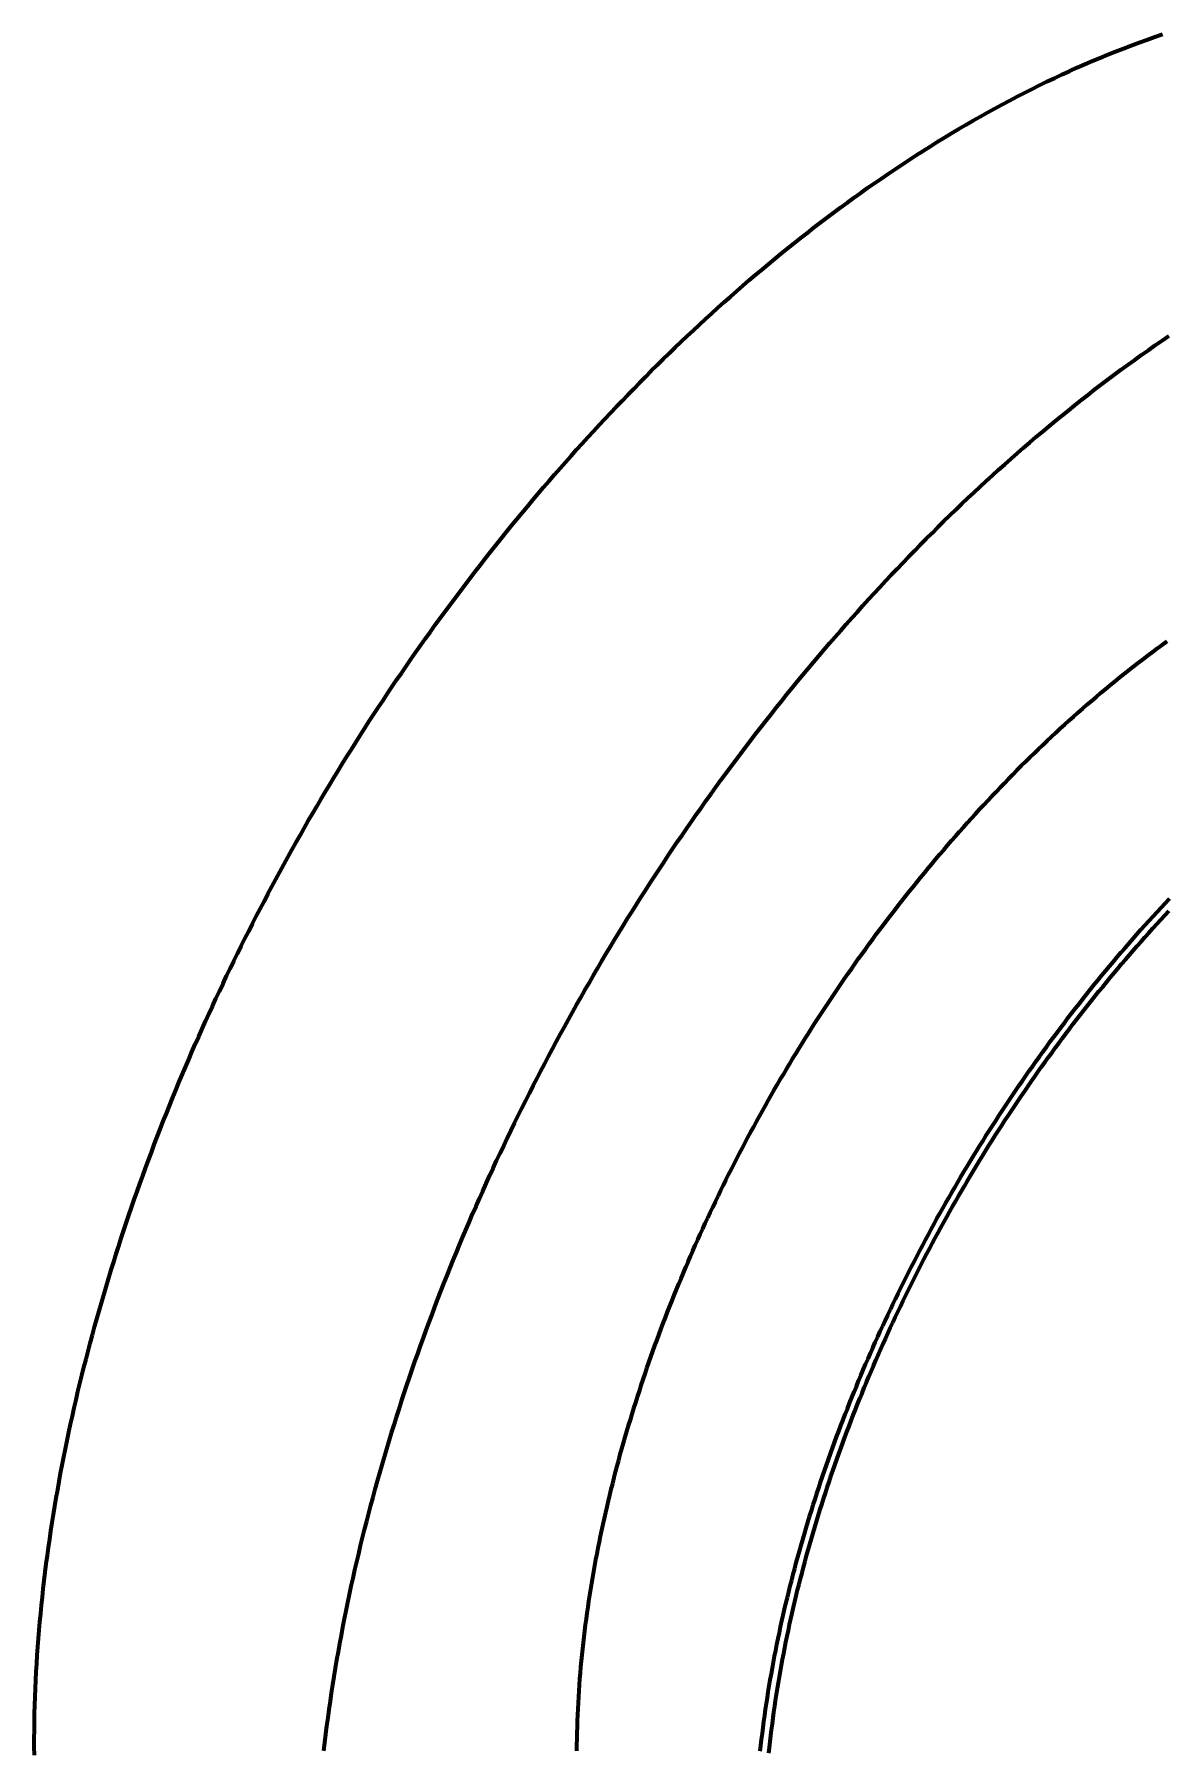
# Model space of a CAD drawing. Header units: millimetres. Extents: x 0 to 841, y 0 to 594.
# Drawn here: x 373.2 to 407.4, y 156.1 to 207.9 of the extents above; entities that cross this region are included whole.
import ezdxf

# ---------------------------------------------------------------- set-up
doc = ezdxf.new("R2010")
doc.units = ezdxf.units.MM
doc.layers.add('01-VISIBLE', color=7, linetype='CONTINUOUS', lineweight=70)

msp = doc.modelspace()

# ---------------------------------------------------------------- linework, layer by layer
at = {"layer": '01-VISIBLE'}
for points in [[(373.173, 155.927), (373.171, 156.179), (373.171, 156.431), (373.173, 156.684), (373.176, 156.936), (373.181, 157.188), (373.188, 157.44), (373.196, 157.692), (373.206, 157.944), (373.218, 158.196), (373.231, 158.448), (373.245, 158.7), (373.261, 158.952), (373.279, 159.203), (373.298, 159.455), (373.318, 159.706), (373.34, 159.958), (373.364, 160.209), (373.388, 160.46), (373.415, 160.711), (373.442, 160.961), (373.471, 161.212), (373.502, 161.462), (373.533, 161.713), (373.566, 161.963), (373.601, 162.212), (373.636, 162.462), (373.674, 162.712), (373.712, 162.961), (373.751, 163.21), (373.792, 163.459), (373.834, 163.708), (373.878, 163.956), (373.922, 164.204), (373.968, 164.452), (374.015, 164.7), (374.064, 164.948), (374.113, 165.195), (374.164, 165.442), (374.216, 165.689), (374.269, 165.936), (374.323, 166.182), (374.378, 166.428), (374.435, 166.674), (374.492, 166.92), (374.551, 167.165), (374.611, 167.41), (374.672, 167.655), (374.734, 167.899), (374.797, 168.143), (374.861, 168.387), (374.926, 168.631), (374.992, 168.874), (375.06, 169.117), (375.128, 169.36), (375.198, 169.603), (375.268, 169.845), (375.34, 170.087), (375.413, 170.328), (375.486, 170.57), (375.561, 170.811), (375.636, 171.051), (375.713, 171.291), (375.791, 171.531), (375.869, 171.771), (375.949, 172.01), (376.029, 172.249), (376.111, 172.488), (376.193, 172.727), (376.277, 172.965), (376.361, 173.202), (376.447, 173.44), (376.533, 173.677), (376.62, 173.913), (376.709, 174.15), (376.798, 174.386), (376.888, 174.621), (376.979, 174.856), (377.071, 175.091), (377.163, 175.326), (377.257, 175.56), (377.352, 175.794), (377.447, 176.027), (377.544, 176.26), (377.641, 176.493), (377.739, 176.726), (377.838, 176.957), (377.938, 177.189), (378.039, 177.42), (378.14, 177.651), (378.243, 177.882), (378.346, 178.112), (378.451, 178.341), (378.556, 178.571), (378.662, 178.799), (378.769, 179.028), (378.876, 179.256), (378.985, 179.484), (379.094, 179.711), (379.205, 179.938), (379.316, 180.164), (379.428, 180.39), (379.54, 180.616), (379.654, 180.841), (379.768, 181.066), (379.883, 181.291), (379.999, 181.514), (380.116, 181.738), (380.234, 181.961), (380.352, 182.184), (380.472, 182.406), (380.592, 182.628), (380.713, 182.849), (380.834, 183.07), (380.957, 183.291), (381.08, 183.511), (381.204, 183.73), (381.329, 183.949), (381.455, 184.168), (381.582, 184.386), (381.709, 184.604), (381.837, 184.821), (381.966, 185.038), (382.096, 185.254), (382.226, 185.47), (382.357, 185.686), (382.489, 185.901), (382.622, 186.115), (382.756, 186.329), (382.89, 186.543), (383.025, 186.755), (383.161, 186.968), (383.298, 187.18), (383.435, 187.391), (383.574, 187.602), (383.713, 187.813), (383.853, 188.023), (383.993, 188.232), (384.135, 188.441), (384.277, 188.649), (384.42, 188.857), (384.563, 189.065), (384.708, 189.271), (384.853, 189.478), (384.999, 189.683), (385.146, 189.888), (385.293, 190.093), (385.442, 190.297), (385.591, 190.501), (385.741, 190.703), (385.891, 190.906), (386.042, 191.108), (386.195, 191.309), (386.347, 191.509), (386.501, 191.709), (386.656, 191.909), (386.811, 192.108), (386.967, 192.306), (387.123, 192.504), (387.281, 192.701), (387.439, 192.897), (387.598, 193.093), (387.758, 193.288), (387.919, 193.482), (388.08, 193.676), (388.242, 193.87), (388.405, 194.062), (388.569, 194.254), (388.733, 194.445), (388.898, 194.636), (389.064, 194.826), (389.231, 195.015), (389.398, 195.204), (389.566, 195.392), (389.736, 195.579), (389.905, 195.766), (390.076, 195.951), (390.247, 196.137), (390.419, 196.321), (390.592, 196.505), (390.766, 196.688), (390.94, 196.87), (391.116, 197.051), (391.292, 197.232), (391.468, 197.412), (391.646, 197.591), (391.824, 197.769), (392.004, 197.947), (392.184, 198.123), (392.364, 198.299), (392.546, 198.475), (392.728, 198.649), (392.911, 198.822), (393.095, 198.995), (393.28, 199.167), (393.465, 199.338), (393.651, 199.508), (393.839, 199.677), (394.026, 199.845), (394.215, 200.013), (394.405, 200.179), (394.595, 200.345), (394.786, 200.51), (394.978, 200.673), (395.17, 200.836), (395.364, 200.998), (395.558, 201.159), (395.753, 201.319), (395.949, 201.477), (396.146, 201.635), (396.344, 201.792), (396.542, 201.948), (396.741, 202.103), (396.941, 202.256), (397.142, 202.409), (397.344, 202.56), (397.546, 202.711), (397.75, 202.86), (397.954, 203.008), (398.159, 203.155), (398.364, 203.301), (398.571, 203.446), (398.779, 203.589), (398.987, 203.731), (399.196, 203.872), (399.406, 204.012), (399.617, 204.151), (399.829, 204.288), (400.041, 204.424), (400.254, 204.558), (400.469, 204.691), (400.684, 204.823), (400.899, 204.954), (401.116, 205.083), (401.334, 205.211), (401.552, 205.337), (401.771, 205.461), (401.991, 205.585), (402.212, 205.706), (402.434, 205.827), (402.657, 205.945), (402.88, 206.062), (403.104, 206.178), (403.33, 206.291), (403.556, 206.403), (403.782, 206.514), (404.01, 206.622), (404.238, 206.729), (404.468, 206.835), (404.698, 206.938), (404.929, 207.039), (405.161, 207.139), (405.393, 207.236), (405.627, 207.332), (405.861, 207.426), (406.096, 207.518), (406.331, 207.607), (406.568, 207.695), (406.805, 207.78), (407.043, 207.864), (407.282, 207.945)], [(381.927, 156.062), (381.956, 156.313), (381.987, 156.563), (382.019, 156.814), (382.052, 157.064), (382.086, 157.314), (382.122, 157.563), (382.159, 157.813), (382.197, 158.062), (382.237, 158.311), (382.278, 158.56), (382.32, 158.809), (382.363, 159.057), (382.408, 159.305), (382.454, 159.553), (382.501, 159.801), (382.549, 160.049), (382.598, 160.296), (382.649, 160.543), (382.701, 160.79), (382.754, 161.037), (382.808, 161.283), (382.863, 161.529), (382.92, 161.775), (382.977, 162.021), (383.036, 162.266), (383.096, 162.511), (383.157, 162.756), (383.219, 163), (383.282, 163.244), (383.346, 163.488), (383.411, 163.732), (383.478, 163.975), (383.545, 164.218), (383.614, 164.461), (383.683, 164.704), (383.754, 164.946), (383.825, 165.188), (383.898, 165.429), (383.971, 165.671), (384.046, 165.912), (384.122, 166.152), (384.198, 166.392), (384.276, 166.632), (384.355, 166.872), (384.434, 167.111), (384.515, 167.351), (384.596, 167.589), (384.679, 167.828), (384.762, 168.066), (384.847, 168.303), (384.932, 168.541), (385.018, 168.778), (385.106, 169.014), (385.194, 169.251), (385.283, 169.487), (385.373, 169.722), (385.464, 169.957), (385.556, 170.192), (385.649, 170.427), (385.742, 170.661), (385.837, 170.895), (385.932, 171.128), (386.029, 171.361), (386.126, 171.594), (386.224, 171.827), (386.323, 172.059), (386.423, 172.29), (386.524, 172.521), (386.626, 172.752), (386.728, 172.983), (386.832, 173.213), (386.936, 173.442), (387.041, 173.672), (387.147, 173.901), (387.254, 174.129), (387.362, 174.357), (387.47, 174.585), (387.58, 174.812), (387.69, 175.039), (387.801, 175.265), (387.913, 175.491), (388.026, 175.717), (388.139, 175.942), (388.253, 176.167), (388.369, 176.392), (388.485, 176.616), (388.602, 176.839), (388.719, 177.062), (388.838, 177.285), (388.957, 177.507), (389.077, 177.729), (389.198, 177.95), (389.32, 178.171), (389.442, 178.392), (389.566, 178.612), (389.69, 178.831), (389.815, 179.05), (389.94, 179.269), (390.067, 179.487), (390.194, 179.705), (390.322, 179.922), (390.451, 180.139), (390.581, 180.356), (390.711, 180.571), (390.843, 180.787), (390.975, 181.002), (391.107, 181.216), (391.241, 181.43), (391.375, 181.644), (391.511, 181.856), (391.647, 182.069), (391.783, 182.281), (391.921, 182.492), (392.059, 182.703), (392.198, 182.914), (392.338, 183.124), (392.479, 183.333), (392.62, 183.542), (392.762, 183.75), (392.905, 183.958), (393.049, 184.166), (393.193, 184.372), (393.338, 184.579), (393.484, 184.784), (393.631, 184.989), (393.779, 185.194), (393.927, 185.398), (394.076, 185.602), (394.226, 185.804), (394.376, 186.007), (394.528, 186.209), (394.68, 186.41), (394.833, 186.61), (394.986, 186.81), (395.141, 187.01), (395.296, 187.209), (395.452, 187.407), (395.609, 187.605), (395.766, 187.802), (395.925, 187.998), (396.084, 188.194), (396.243, 188.389), (396.404, 188.583), (396.565, 188.777), (396.727, 188.971), (396.89, 189.163), (397.054, 189.355), (397.218, 189.547), (397.383, 189.737), (397.549, 189.927), (397.716, 190.116), (397.884, 190.305), (398.052, 190.493), (398.221, 190.68), (398.391, 190.867), (398.561, 191.052), (398.733, 191.238), (398.905, 191.422), (399.078, 191.606), (399.251, 191.789), (399.426, 191.971), (399.601, 192.152), (399.777, 192.333), (399.954, 192.513), (400.131, 192.692), (400.31, 192.87), (400.489, 193.048), (400.669, 193.224), (400.85, 193.4), (401.031, 193.576), (401.213, 193.75), (401.396, 193.923), (401.58, 194.096), (401.765, 194.268), (401.95, 194.439), (402.137, 194.609), (402.324, 194.778), (402.512, 194.946), (402.7, 195.114), (402.89, 195.28), (403.08, 195.446), (403.271, 195.611), (403.463, 195.774), (403.656, 195.937), (403.849, 196.099), (404.044, 196.26), (404.239, 196.42), (404.435, 196.578), (404.631, 196.736), (404.829, 196.893), (405.027, 197.049), (405.226, 197.204), (405.427, 197.357), (405.627, 197.51), (405.829, 197.661), (406.032, 197.812), (406.235, 197.961), (406.439, 198.109), (406.644, 198.256), (406.85, 198.402), (407.056, 198.547), (407.264, 198.69), (407.472, 198.832)], [(389.576, 156.066), (389.577, 156.247), (389.58, 156.429), (389.583, 156.61), (389.588, 156.792), (389.594, 156.973), (389.601, 157.155), (389.609, 157.336), (389.619, 157.518), (389.629, 157.699), (389.641, 157.88), (389.653, 158.061), (389.667, 158.242), (389.682, 158.423), (389.698, 158.604), (389.714, 158.785), (389.732, 158.966), (389.751, 159.147), (389.771, 159.327), (389.792, 159.507), (389.814, 159.688), (389.837, 159.868), (389.86, 160.048), (389.885, 160.228), (389.911, 160.408), (389.938, 160.587), (389.965, 160.767), (389.994, 160.946), (390.023, 161.125), (390.054, 161.304), (390.085, 161.483), (390.117, 161.662), (390.15, 161.841), (390.184, 162.019), (390.219, 162.197), (390.254, 162.375), (390.291, 162.553), (390.328, 162.731), (390.366, 162.909), (390.405, 163.086), (390.445, 163.263), (390.486, 163.44), (390.527, 163.617), (390.569, 163.794), (390.612, 163.97), (390.656, 164.146), (390.701, 164.322), (390.746, 164.498), (390.793, 164.674), (390.84, 164.849), (390.887, 165.024), (390.936, 165.199), (390.985, 165.374), (391.035, 165.549), (391.086, 165.723), (391.137, 165.897), (391.19, 166.071), (391.243, 166.245), (391.296, 166.418), (391.351, 166.592), (391.406, 166.765), (391.462, 166.938), (391.519, 167.11), (391.576, 167.282), (391.634, 167.455), (391.693, 167.626), (391.752, 167.798), (391.812, 167.969), (391.873, 168.141), (391.934, 168.311), (391.997, 168.482), (392.059, 168.652), (392.123, 168.823), (392.187, 168.993), (392.252, 169.162), (392.317, 169.332), (392.383, 169.501), (392.45, 169.67), (392.518, 169.838), (392.586, 170.007), (392.655, 170.175), (392.724, 170.342), (392.794, 170.51), (392.865, 170.677), (392.936, 170.844), (393.008, 171.011), (393.081, 171.178), (393.154, 171.344), (393.228, 171.51), (393.302, 171.675), (393.377, 171.841), (393.453, 172.006), (393.529, 172.171), (393.606, 172.335), (393.684, 172.499), (393.762, 172.663), (393.841, 172.827), (393.92, 172.99), (394, 173.153), (394.081, 173.316), (394.162, 173.479), (394.243, 173.641), (394.326, 173.803), (394.409, 173.964), (394.492, 174.125), (394.576, 174.286), (394.661, 174.447), (394.746, 174.607), (394.832, 174.767), (394.919, 174.927), (395.006, 175.086), (395.094, 175.245), (395.182, 175.404), (395.271, 175.563), (395.36, 175.721), (395.45, 175.878), (395.54, 176.036), (395.631, 176.193), (395.723, 176.35), (395.815, 176.506), (395.908, 176.662), (396.002, 176.818), (396.095, 176.974), (396.19, 177.129), (396.285, 177.283), (396.381, 177.438), (396.477, 177.592), (396.574, 177.746), (396.671, 177.899), (396.769, 178.052), (396.867, 178.204), (396.966, 178.357), (397.066, 178.509), (397.166, 178.66), (397.267, 178.811), (397.368, 178.962), (397.47, 179.112), (397.572, 179.262), (397.675, 179.412), (397.778, 179.561), (397.882, 179.71), (397.987, 179.859), (398.092, 180.007), (398.198, 180.155), (398.304, 180.302), (398.411, 180.449), (398.518, 180.595), (398.626, 180.741), (398.734, 180.887), (398.843, 181.032), (398.953, 181.177), (399.063, 181.322), (399.174, 181.466), (399.285, 181.609), (399.396, 181.752), (399.509, 181.895), (399.622, 182.037), (399.735, 182.179), (399.849, 182.321), (399.963, 182.462), (400.078, 182.602), (400.194, 182.742), (400.31, 182.882), (400.427, 183.021), (400.544, 183.16), (400.662, 183.298), (400.78, 183.436), (400.899, 183.573), (401.019, 183.71), (401.139, 183.846), (401.259, 183.982), (401.381, 184.117), (401.502, 184.252), (401.625, 184.386), (401.747, 184.52), (401.871, 184.653), (401.995, 184.786), (402.119, 184.918), (402.244, 185.05), (402.37, 185.181), (402.496, 185.312), (402.623, 185.442), (402.75, 185.571), (402.878, 185.7), (403.006, 185.829), (403.135, 185.957), (403.265, 186.084), (403.395, 186.211), (403.526, 186.337), (403.657, 186.462), (403.789, 186.587), (403.921, 186.711), (404.054, 186.835), (404.188, 186.958), (404.322, 187.081), (404.456, 187.202), (404.592, 187.324), (404.728, 187.444), (404.864, 187.564), (405.001, 187.683), (405.139, 187.802), (405.277, 187.92), (405.415, 188.037), (405.555, 188.153), (405.695, 188.269), (405.835, 188.384), (405.976, 188.499), (406.118, 188.612), (406.26, 188.725), (406.403, 188.837), (406.546, 188.949), (406.69, 189.059), (406.835, 189.169), (406.98, 189.278), (407.126, 189.387), (407.272, 189.494), (407.419, 189.601)], [(395.118, 156.048), (395.138, 156.228), (395.159, 156.409), (395.181, 156.589), (395.204, 156.769), (395.227, 156.949), (395.252, 157.129), (395.278, 157.309), (395.305, 157.489), (395.332, 157.668), (395.361, 157.848), (395.39, 158.027), (395.42, 158.206), (395.452, 158.385), (395.484, 158.564), (395.517, 158.742), (395.551, 158.921), (395.585, 159.099), (395.621, 159.277), (395.658, 159.455), (395.695, 159.632), (395.733, 159.81), (395.772, 159.987), (395.812, 160.165), (395.852, 160.342), (395.894, 160.518), (395.936, 160.695), (395.979, 160.871), (396.023, 161.048), (396.068, 161.224), (396.113, 161.4), (396.159, 161.575), (396.206, 161.751), (396.254, 161.926), (396.303, 162.101), (396.352, 162.276), (396.402, 162.45), (396.453, 162.625), (396.504, 162.799), (396.557, 162.973), (396.61, 163.146), (396.663, 163.32), (396.718, 163.493), (396.773, 163.666), (396.829, 163.839), (396.886, 164.012), (396.943, 164.184), (397.001, 164.356), (397.06, 164.528), (397.119, 164.699), (397.179, 164.871), (397.24, 165.042), (397.301, 165.213), (397.363, 165.383), (397.426, 165.554), (397.49, 165.724), (397.554, 165.894), (397.619, 166.064), (397.684, 166.233), (397.75, 166.402), (397.817, 166.571), (397.885, 166.74), (397.953, 166.908), (398.022, 167.076), (398.091, 167.244), (398.161, 167.411), (398.232, 167.579), (398.303, 167.746), (398.375, 167.912), (398.448, 168.079), (398.521, 168.245), (398.595, 168.411), (398.669, 168.577), (398.744, 168.742), (398.82, 168.907), (398.896, 169.072), (398.973, 169.236), (399.051, 169.401), (399.129, 169.565), (399.208, 169.728), (399.287, 169.892), (399.367, 170.055), (399.447, 170.217), (399.529, 170.38), (399.61, 170.542), (399.693, 170.704), (399.776, 170.865), (399.859, 171.027), (399.943, 171.188), (400.028, 171.348), (400.113, 171.509), (400.199, 171.669), (400.286, 171.828), (400.373, 171.988), (400.46, 172.147), (400.549, 172.306), (400.637, 172.464), (400.727, 172.622), (400.817, 172.78), (400.907, 172.937), (400.998, 173.094), (401.09, 173.251), (401.182, 173.408), (401.275, 173.564), (401.368, 173.72), (401.462, 173.875), (401.557, 174.03), (401.652, 174.185), (401.748, 174.339), (401.844, 174.493), (401.941, 174.647), (402.038, 174.8), (402.136, 174.953), (402.234, 175.106), (402.333, 175.258), (402.433, 175.41), (402.533, 175.562), (402.634, 175.713), (402.735, 175.863), (402.837, 176.014), (402.939, 176.164), (403.042, 176.314), (403.145, 176.463), (403.249, 176.612), (403.354, 176.76), (403.459, 176.908), (403.565, 177.056), (403.671, 177.203), (403.778, 177.35), (403.885, 177.497), (403.993, 177.643), (404.101, 177.788), (404.21, 177.934), (404.32, 178.079), (404.43, 178.223), (404.54, 178.367), (404.652, 178.511), (404.763, 178.654), (404.876, 178.797), (404.989, 178.939), (405.102, 179.081), (405.216, 179.222), (405.33, 179.363), (405.445, 179.504), (405.561, 179.644), (405.677, 179.783), (405.794, 179.922), (405.911, 180.061), (406.029, 180.199), (406.147, 180.337), (406.266, 180.474), (406.386, 180.611), (406.506, 180.747), (406.626, 180.883), (406.748, 181.018), (406.869, 181.153), (406.991, 181.288), (407.114, 181.421), (407.238, 181.555), (407.362, 181.687), (407.486, 181.82)], [(395.38, 155.989), (395.399, 156.167), (395.418, 156.345), (395.439, 156.523), (395.46, 156.701), (395.483, 156.878), (395.506, 157.056), (395.531, 157.233), (395.556, 157.411), (395.582, 157.588), (395.61, 157.765), (395.638, 157.942), (395.667, 158.118), (395.697, 158.295), (395.727, 158.471), (395.759, 158.648), (395.792, 158.824), (395.825, 159), (395.859, 159.175), (395.894, 159.351), (395.93, 159.527), (395.967, 159.702), (396.005, 159.877), (396.043, 160.052), (396.083, 160.227), (396.123, 160.401), (396.164, 160.575), (396.205, 160.75), (396.248, 160.924), (396.291, 161.097), (396.335, 161.271), (396.38, 161.444), (396.425, 161.618), (396.472, 161.791), (396.519, 161.963), (396.567, 162.136), (396.615, 162.308), (396.665, 162.48), (396.715, 162.652), (396.766, 162.824), (396.817, 162.996), (396.869, 163.167), (396.922, 163.338), (396.976, 163.509), (397.03, 163.679), (397.086, 163.85), (397.141, 164.02), (397.198, 164.19), (397.255, 164.36), (397.313, 164.529), (397.372, 164.698), (397.431, 164.867), (397.491, 165.036), (397.551, 165.205), (397.613, 165.373), (397.675, 165.541), (397.737, 165.709), (397.801, 165.876), (397.864, 166.044), (397.929, 166.211), (397.994, 166.377), (398.06, 166.544), (398.127, 166.71), (398.194, 166.876), (398.262, 167.042), (398.33, 167.207), (398.399, 167.373), (398.469, 167.538), (398.539, 167.702), (398.61, 167.867), (398.682, 168.031), (398.754, 168.195), (398.827, 168.358), (398.9, 168.522), (398.974, 168.685), (399.049, 168.848), (399.124, 169.01), (399.2, 169.172), (399.276, 169.334), (399.354, 169.496), (399.431, 169.657), (399.509, 169.818), (399.588, 169.979), (399.668, 170.14), (399.748, 170.3), (399.828, 170.46), (399.91, 170.619), (399.991, 170.779), (400.074, 170.938), (400.157, 171.097), (400.24, 171.255), (400.324, 171.413), (400.409, 171.571), (400.494, 171.728), (400.58, 171.885), (400.667, 172.042), (400.754, 172.199), (400.841, 172.355), (400.929, 172.511), (401.018, 172.667), (401.107, 172.822), (401.197, 172.977), (401.288, 173.131), (401.378, 173.286), (401.47, 173.44), (401.562, 173.593), (401.655, 173.746), (401.748, 173.899), (401.842, 174.052), (401.936, 174.204), (402.031, 174.356), (402.126, 174.508), (402.222, 174.659), (402.319, 174.81), (402.416, 174.96), (402.513, 175.11), (402.612, 175.26), (402.71, 175.41), (402.81, 175.559), (402.909, 175.707), (403.01, 175.856), (403.111, 176.004), (403.212, 176.151), (403.314, 176.298), (403.417, 176.445), (403.52, 176.592), (403.623, 176.738), (403.728, 176.883), (403.832, 177.029), (403.938, 177.173), (404.044, 177.318), (404.15, 177.462), (404.257, 177.606), (404.364, 177.749), (404.472, 177.892), (404.581, 178.034), (404.69, 178.176), (404.8, 178.318), (404.91, 178.459), (405.021, 178.6), (405.132, 178.74), (405.244, 178.88), (405.356, 179.019), (405.469, 179.158), (405.582, 179.297), (405.696, 179.435), (405.811, 179.573), (405.926, 179.71), (406.042, 179.847), (406.158, 179.983), (406.275, 180.119), (406.392, 180.254), (406.51, 180.389), (406.628, 180.523), (406.747, 180.657), (406.866, 180.791), (406.986, 180.924), (407.107, 181.056), (407.228, 181.188), (407.35, 181.319), (407.472, 181.45)]]:
    msp.add_lwpolyline(points, dxfattribs=at)

doc.saveas('drawing.dxf')
